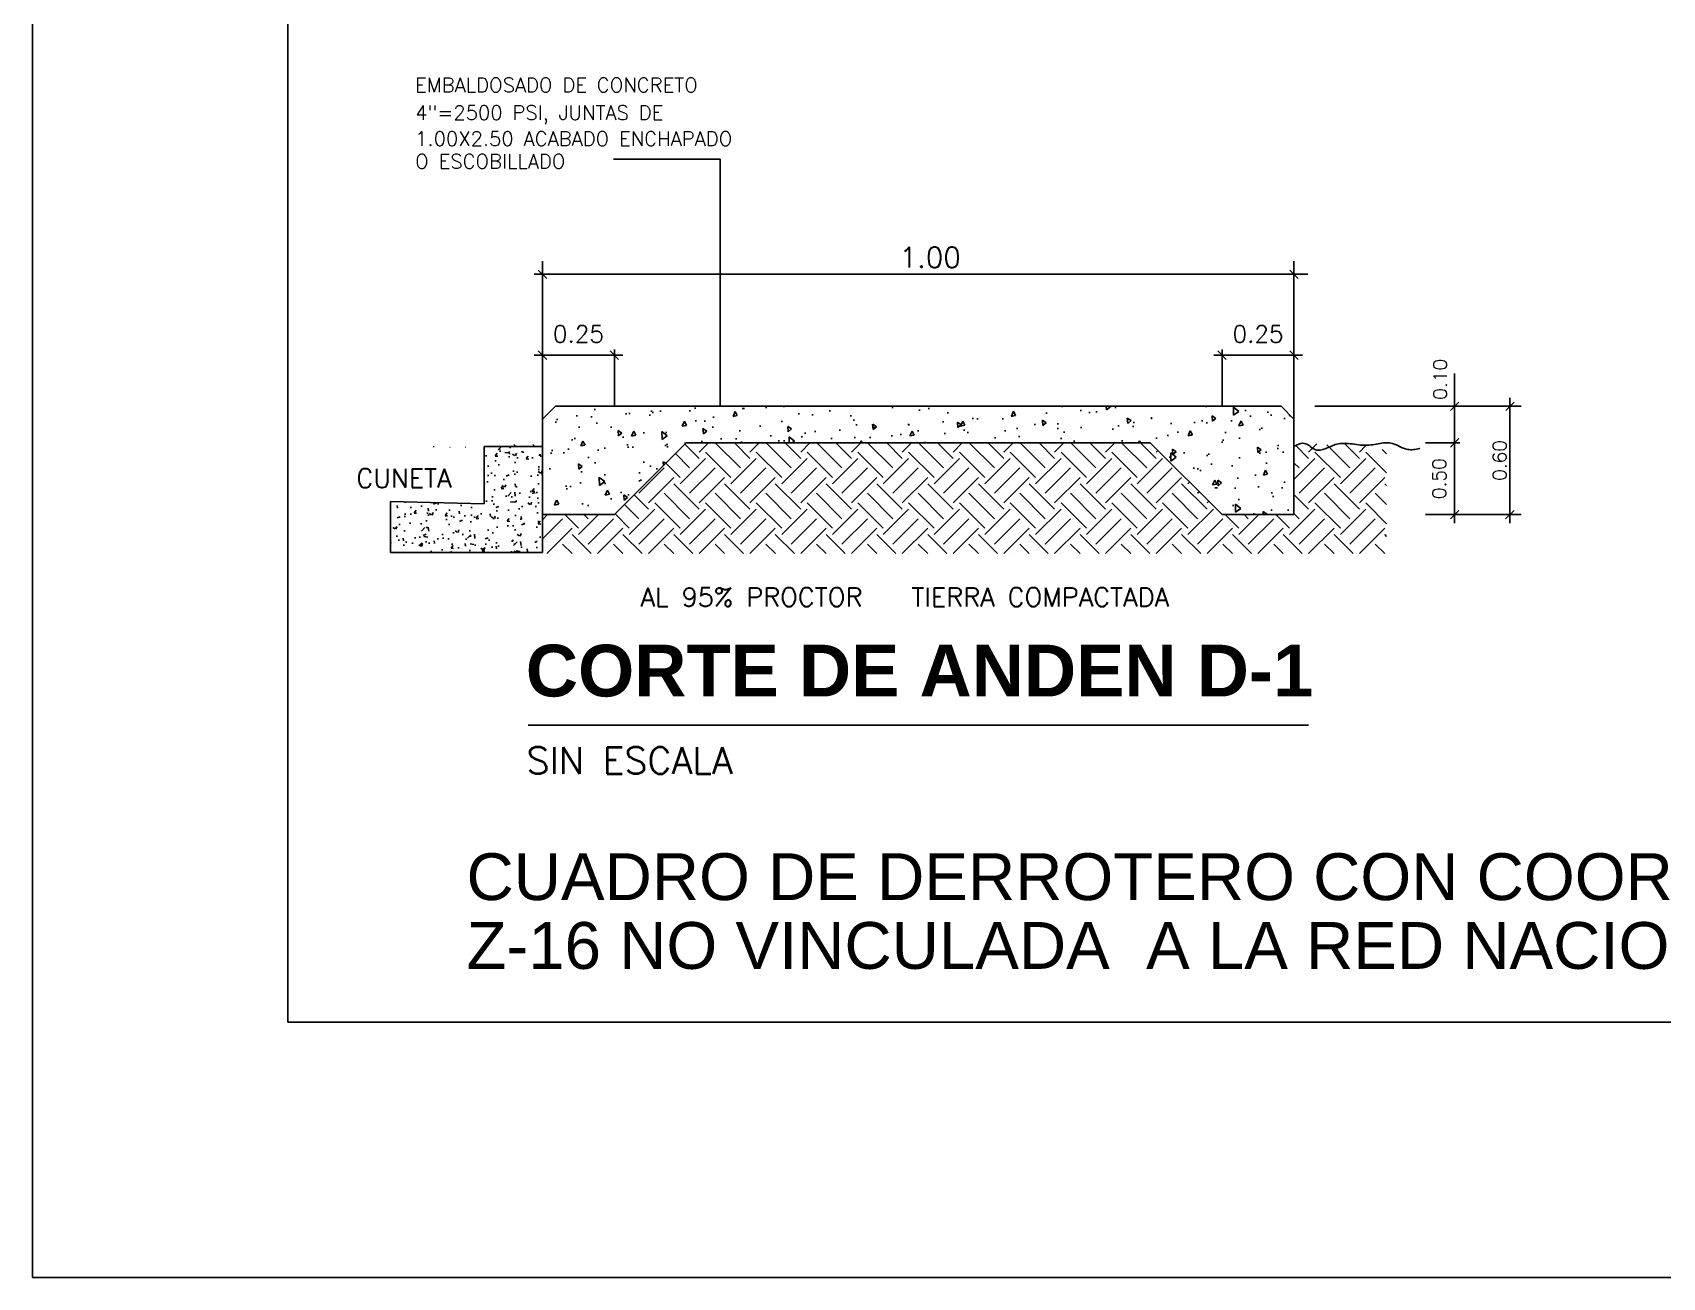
# Model space of a CAD drawing. Header units: millimetres. Extents: x 605064 to 1210630, y 1310999 to 2622410.
# Drawn here: x 605064.3 to 605160.1, y 1310999.4 to 1311072.5 of the extents above; entities that cross this region are included whole.
import ezdxf

# ---------------------------------------------------------------- set-up
doc = ezdxf.new("R2010")
doc.units = ezdxf.units.MM
doc.layers.add('CAJETIN', color=5, linetype='Continuous')
doc.styles.add('ARIALTEXT', font='')
doc.styles.add('PI', font='arial.ttf', dxfattribs={"height": 0.4})
doc.styles.add('ROMANS', font='ROMANS', dxfattribs={"height": 0.2})
doc.styles.get("Standard").update_dxf_attribs({"font": 'arial.ttf'})
doc.styles.get('ARIALTEXT').set_extended_font_data('Arial', bold=True)
doc.dimstyles.get("Standard").update_dxf_attribs({"dimtxt": 0.18, "dimasz": 0.18, "dimexe": 0.18, "dimexo": 0.0625, "dimgap": 0.09, "dimtad": 0, "dimtih": 1, "dimtoh": 1, "dimdec": 4, "dimzin": 0, "dimdsep": 46, "dimtxsty": 'Standard', "dimcen": 0.09, "dimadec": 0, "dimazin": 0, "dimtfac": 1, "dimtdec": 4, "dimtofl": 0, "dimtmove": 0, "dimatfit": 3, "dimfxl": 1, "dimtolj": 1, "dimtzin": 0, "dimarcsym": 0})

# ---------------------------------------------------------------- blocks, each defined once
blk = doc.blocks.new('DEPSA')
at = {"color": 8}
blk.add_line((-1, 0), (0.496, 0), dxfattribs=at)
at = {"color": 4}
blk.add_line((-0.246, -0.248), (0.248, 0.25), dxfattribs=at)

msp = doc.modelspace()

# ---------------------------------------------------------------- hatches: boundary and pattern name
h = msp.add_hatch()
h.set_pattern_fill('AR-CONC', color=6, scale=0.421875, angle=45, style=0)
h.set_pattern_definition([(95, (604312.8739, 1310210.7352), (2.32686, 1.9524674), [0.316406, -3.480469]), (40, (604312.874, 1310210.7352), (-2.6577795, 1.829959), [0.253125, -2.784375]), (145.4514, (604313.0678, 1310210.898), (-0.3309165, 3.782427), [0.268904, -2.957943]), (91.1842, (604312.2773, 1310211.3318), (3.677455, 2.689933), [0.47461, -5.220703]), (141.6356, (604312.5837, 1310211.556), (-0.117699, 5.694096), [0.403356, -4.436914]), (36.1842, (604312.2773, 1310211.332), (-0.117703, 5.694096), [0.379687, -4.176562]), (66, (604312.7247, 1310211.481), (2.9816926, 0.5795823), [0.316406, -3.480469]), (11, (604312.7247, 1310211.481), (-1.437364, 2.8890356), [0.253125, -2.784375]), (116.4514, (604312.9732, 1310211.5293), (1.544331, 3.468617), [0.268904, -2.957943]), (82.5, (604312.8739, 1310210.7352), (-0.9567838, 1.029332), [0, -2.750625, 0, -2.8265625, 0, -2.794922]), (52.5, (604312.8739, 1310210.7352), (-0.3918077, 1.9613367), [0, -1.6115625, 0, -2.6873437, 0, -1.0652344]), (12.5, (604312.2086, 1310210.07), (1.6597329, 1.5251657), [0, -1.0546875, 0, -3.290625, 0, -4.3664062]), (2.5, (604311.9103, 1310209.7716), (1.4410827, 2.0383304), [0, -1.3710937, 0, -2.1853125, 0, -3.1007812])])
h.paths.add_polyline_path([(605137.668, 1311050.549), (605138.425, 1311049.791), (605138.425, 1311044.187), (605134.207, 1311044.187), (605129.988, 1311048.406), (605102.729, 1311048.406), (605098.51, 1311044.187), (605094.291, 1311044.187), (605094.291, 1311049.791), (605095.049, 1311050.549)])
at = {"true_color": 0x000000}
h = msp.add_hatch(dxfattribs=at)
h.set_pattern_fill('AR-CONC', color=18, scale=0.01)
h.set_pattern_definition([(50, (302259.4918, 655455.9095), (1.82184669, -0.1593908554), [0.1905, -2.0955]), (355, (302259.4918, 655455.9095), (-0.3524342142, 1.9105684524), [0.1524, -1.6764058417]), (100.4514447, (302259.6436, 655455.8962), (1.469412471, 1.751177519), [0.161900088, -1.780902446]), (46.1842, (302259.4918, 655456.4175), (2.710790409, -0.420423279), [0.28575, -3.14325]), (96.6355576, (302259.7177, 655456.3824), (2.3740413405, 2.474261246), [0.242850231, -2.671356082]), (351.18415117, (302259.4918, 655456.4175), (2.374041341, 2.474261246), [0.228599671, -2.514597319]), (21, (302259.7458, 655456.2905), (1.5161439127, -1.022651982), [0.1905, -2.0955]), (326, (302259.7458, 655456.2905), (0.6180202835, 1.841879661), [0.1524, -1.6764]), (71.451445, (302259.8722, 655456.2053), (2.134164193, 0.819227689), [0.161900088, -1.780899376]), (37.5, (302259.4918, 655455.9095), (0.0308860325, 0.84555038873), [0, -1.65608, 0, -1.7018, 0, -1.68275]), (7.5, (302259.4918, 655455.9095), (0.6681966251, 1.0018057482), [0, -0.97028, 0, -1.61798, 0, -0.64135]), (327.5, (302258.9254, 655455.9095), (1.3559059517, -0.0572874399), [0, -0.635, 0, -1.9812, 0, -2.6289]), (317.5, (302258.6714, 655455.9095), (1.4812918139, 0.2542649103), [0, -0.8255, 0, -1.31572, 0, -1.8669])])
h.paths.add_polyline_path([(605085.364, 1311044.95), (605085.364, 1311041.971), (605094.291, 1311041.971), (605094.291, 1311048.184), (605090.872, 1311048.184), (605090.872, 1311044.823)])
at = {"true_color": 0x939598}
h = msp.add_hatch(dxfattribs=at)
h.set_pattern_fill('EARTH', color=252, scale=8.4375, angle=45, style=0)
h.set_pattern_definition([(45, (606120.7273, 1310215.5746), (2e-16, 2.9831067), [2.109375, -2.109375]), (45, (606120.168, 1310216.134), (2e-16, 2.9831067), [2.109375, -2.109375]), (45, (606119.6086, 1310216.6933), (2e-16, 2.9831067), [2.109375, -2.109375]), (135, (606119.6086, 1310217.0662), (-2.9831067, 5e-16), [2.109375, -2.109375]), (135, (606120.168, 1310217.6255), (-2.9831067, 5e-16), [2.109375, -2.109375]), (135, (606120.7273, 1310218.1848), (-2.9831067, 5e-16), [2.109375, -2.109375])])
h.paths.add_polyline_path([(605129.988, 1311048.406), (605134.207, 1311044.187), (605138.425, 1311044.187), (605138.425, 1311048.184), (605136.634, 1311048.272), (605136.769, 1311048.27), (605136.888, 1311048.262), (605136.978, 1311048.256), (605137.083, 1311048.25), (605137.164, 1311048.246), (605137.236, 1311048.241), (605137.303, 1311048.242), (605137.364, 1311048.242), (605137.44, 1311048.23), (605137.479, 1311048.223), (605137.57, 1311048.225), (605137.66, 1311048.223), (605137.787, 1311048.211), (605137.991, 1311048.197), (605138.13, 1311048.208), (605138.229, 1311048.19), (605138.32, 1311048.198), (605138.4, 1311048.2), (605138.451, 1311048.198), (605138.489, 1311048.266), (605138.647, 1311048.196), (605138.733, 1311048.232), (605138.82, 1311048.267), (605138.909, 1311048.298), (605139, 1311048.324), (605139.092, 1311048.345), (605139.186, 1311048.36), (605139.282, 1311048.37), (605139.38, 1311048.375), (605139.481, 1311048.375), (605139.584, 1311048.372), (605139.691, 1311048.364), (605139.801, 1311048.353), (605139.914, 1311048.339), (605140.031, 1311048.323), (605140.149, 1311048.306), (605140.269, 1311048.291), (605140.391, 1311048.277), (605140.512, 1311048.266), (605140.633, 1311048.26), (605140.754, 1311048.26), (605140.872, 1311048.266), (605140.989, 1311048.278), (605141.104, 1311048.295), (605141.216, 1311048.314), (605141.326, 1311048.335), (605141.432, 1311048.355), (605141.535, 1311048.374), (605141.635, 1311048.391), (605141.73, 1311048.403), (605141.823, 1311048.41), (605141.912, 1311048.413), (605141.999, 1311048.41), (605142.084, 1311048.403), (605142.169, 1311048.389), (605142.252, 1311048.37), (605142.335, 1311048.345), (605142.419, 1311048.314), (605142.503, 1311048.278), (605142.587, 1311048.239), (605142.671, 1311048.199), (605142.755, 1311048.159), (605142.839, 1311048.12), (605142.923, 1311048.085), (605143.049, 1311048.041), (605143.213, 1311048.007), (605143.379, 1311047.997), (605143.545, 1311048.008), (605143.674, 1311048.03), (605143.759, 1311048.05), (605143.867, 1311048.078), (605143.867, 1311041.896), (605094.291, 1311041.896), (605094.291, 1311048.175), (605087.11, 1311048.143), (605087.203, 1311048.121), (605087.301, 1311048.105), (605087.398, 1311048.102), (605087.498, 1311048.112), (605087.598, 1311048.133), (605087.696, 1311048.159), (605087.786, 1311048.185), (605087.84, 1311048.201), (605087.896, 1311048.216), (605087.954, 1311048.229), (605088.017, 1311048.24), (605088.085, 1311048.247), (605088.16, 1311048.251), (605088.241, 1311048.249), (605088.331, 1311048.242), (605088.43, 1311048.228), (605088.535, 1311048.209), (605088.645, 1311048.185), (605088.756, 1311048.16), (605088.867, 1311048.133), (605088.974, 1311048.107), (605089.074, 1311048.083), (605089.166, 1311048.062), (605089.289, 1311048.037), (605089.413, 1311048.023), (605089.513, 1311048.028), (605089.603, 1311048.051), (605089.683, 1311048.087), (605089.773, 1311048.133), (605089.826, 1311048.16), (605089.884, 1311048.185), (605089.945, 1311048.209), (605090.012, 1311048.228), (605090.085, 1311048.242), (605090.163, 1311048.249), (605090.247, 1311048.251), (605090.334, 1311048.247), (605090.425, 1311048.238), (605090.516, 1311048.226), (605090.609, 1311048.21), (605090.7, 1311048.192), (605090.79, 1311048.173), (605090.876, 1311048.152), (605090.959, 1311048.13), (605091.039, 1311048.109), (605091.115, 1311048.087), (605091.188, 1311048.067), (605091.298, 1311048.036), (605091.414, 1311048.007), (605091.517, 1311047.988), (605091.609, 1311047.983), (605091.694, 1311047.994), (605091.773, 1311048.022), (605091.849, 1311048.066), (605091.923, 1311048.114), (605091.968, 1311048.144), (605092.016, 1311048.173), (605092.066, 1311048.2), (605092.12, 1311048.226), (605092.176, 1311048.247), (605092.236, 1311048.266), (605092.297, 1311048.28), (605092.359, 1311048.291), (605092.422, 1311048.299), (605092.484, 1311048.303), (605092.544, 1311048.303), (605092.602, 1311048.3), (605092.657, 1311048.294), (605092.71, 1311048.284), (605092.76, 1311048.273), (605092.808, 1311048.26), (605092.855, 1311048.246), (605092.932, 1311048.224), (605093.016, 1311048.204), (605093.107, 1311048.192), (605093.2, 1311048.19), (605093.291, 1311048.197), (605093.377, 1311048.213), (605093.456, 1311048.236), (605093.532, 1311048.261), (605093.577, 1311048.276), (605093.623, 1311048.289), (605093.67, 1311048.302), (605093.72, 1311048.313), (605093.773, 1311048.321), (605093.829, 1311048.325), (605093.889, 1311048.324), (605093.955, 1311048.316), (605094.028, 1311048.3), (605094.107, 1311048.273), (605094.195, 1311048.235), (605094.291, 1311048.184), (605094.291, 1311044.187), (605098.51, 1311044.187), (605102.729, 1311048.406)])

# ---------------------------------------------------------------- linework, layer by layer
at = {"color": 8}
for p, q in [((605094.291, 1311049.791), (605094.291, 1311059.072)), ((605138.425, 1311049.791), (605138.425, 1311059.072)), ((605095.291, 1311058.304), (605139.242, 1311058.304)), ((605094.291, 1311049.791), (605094.291, 1311057.236)), ((605138.425, 1311049.791), (605138.425, 1311057.236)), ((605098.51, 1311050.549), (605098.51, 1311053.893)), ((605134.207, 1311050.549), (605134.207, 1311053.893)), ((605095.291, 1311053.554), (605097.51, 1311053.554)), ((605137.425, 1311053.554), (605135.207, 1311053.554)), ((605147.862, 1311052.48), (605147.862, 1311051.045)), ((605139.662, 1311050.549), (605151.362, 1311050.549)), ((605139.662, 1311050.549), (605151.771, 1311050.549)), ((605147.862, 1311049.406), (605147.862, 1311049.549)), ((605151.11, 1311049.549), (605151.11, 1311045.187)), ((605146.162, 1311048.406), (605148.172, 1311048.406)), ((605147.862, 1311047.406), (605147.862, 1311045.187)), ((605146.162, 1311044.187), (605151.771, 1311044.187)), ((605146.162, 1311044.187), (605151.362, 1311044.187))]:
    msp.add_line(p, q, dxfattribs=at)
at = {"color": 7}
for p, q in [((605095.049, 1311050.549), (605094.291, 1311049.791)), ((605137.668, 1311050.549), (605095.049, 1311050.549)), ((605137.668, 1311050.549), (605138.425, 1311049.791)), ((605094.291, 1311048.184), (605094.291, 1311049.791)), ((605138.425, 1311048.184), (605138.425, 1311049.791))]:
    msp.add_line(p, q, dxfattribs=at)
for p, q in [((605094.291, 1311048.184), (605090.872, 1311048.184)), ((605090.872, 1311048.184), (605090.872, 1311044.823)), ((605094.291, 1311048.184), (605094.291, 1311041.971)), ((605090.872, 1311044.823), (605085.364, 1311044.95)), ((605085.364, 1311044.95), (605085.364, 1311041.971)), ((605094.291, 1311041.971), (605085.364, 1311041.971))]:
    msp.add_line(p, q)
at = {"color": 3}
for p, q in [((605094.291, 1311044.187), (605094.291, 1311048.184)), ((605102.729, 1311048.406), (605098.51, 1311044.187)), ((605129.988, 1311048.406), (605102.729, 1311048.406)), ((605129.988, 1311048.406), (605134.207, 1311044.187)), ((605138.425, 1311044.187), (605138.425, 1311048.184)), ((605098.51, 1311044.187), (605094.291, 1311044.187)), ((605138.425, 1311044.187), (605134.207, 1311044.187))]:
    msp.add_line(p, q, dxfattribs=at)
at = {"color": 1}
msp.add_line((605093.442, 1311031.828), (605139.275, 1311031.828), dxfattribs=at)
msp.add_lwpolyline([(605064.34, 1310999.381), (605483.44, 1310999.381), (605483.44, 1311323.231), (605064.34, 1311323.231)], close=True)
at = {"color": 4}
msp.add_lwpolyline([(605138.425, 1311048.184), (605138.58, 1311048.272), (605138.716, 1311048.331), (605138.835, 1311048.365), (605138.939, 1311048.377), (605139.03, 1311048.37), (605139.111, 1311048.35), (605139.183, 1311048.319), (605139.249, 1311048.282), (605139.311, 1311048.242), (605139.37, 1311048.2), (605139.426, 1311048.158), (605139.481, 1311048.117), (605139.535, 1311048.079), (605139.59, 1311048.044), (605139.646, 1311048.015), (605139.704, 1311047.993), (605139.766, 1311047.978), (605139.83, 1311047.97), (605139.897, 1311047.97), (605139.967, 1311047.975), (605140.039, 1311047.987), (605140.113, 1311048.005), (605140.189, 1311048.028), (605140.267, 1311048.056), (605140.346, 1311048.087), (605140.427, 1311048.122), (605140.51, 1311048.159), (605140.594, 1311048.196), (605140.68, 1311048.232), (605140.767, 1311048.267), (605140.856, 1311048.298), (605140.946, 1311048.324), (605141.038, 1311048.345), (605141.132, 1311048.36), (605141.228, 1311048.37), (605141.327, 1311048.375), (605141.427, 1311048.375), (605141.531, 1311048.372), (605141.638, 1311048.364), (605141.748, 1311048.353), (605141.861, 1311048.339), (605141.977, 1311048.323), (605142.096, 1311048.306), (605142.216, 1311048.291), (605142.337, 1311048.277), (605142.459, 1311048.266), (605142.58, 1311048.26), (605142.7, 1311048.26), (605142.819, 1311048.266), (605142.936, 1311048.278), (605143.05, 1311048.295), (605143.163, 1311048.314), (605143.272, 1311048.335), (605143.379, 1311048.355), (605143.482, 1311048.374), (605143.581, 1311048.391), (605143.677, 1311048.403), (605143.769, 1311048.41), (605143.859, 1311048.413), (605143.946, 1311048.41), (605144.031, 1311048.403), (605144.115, 1311048.389), (605144.199, 1311048.37), (605144.282, 1311048.345), (605144.366, 1311048.314), (605144.449, 1311048.278), (605144.533, 1311048.239), (605144.618, 1311048.199), (605144.702, 1311048.159), (605144.786, 1311048.12), (605144.87, 1311048.085), (605144.953, 1311048.056), (605145.036, 1311048.032), (605145.119, 1311048.015), (605145.202, 1311048.004), (605145.285, 1311047.999), (605145.368, 1311047.999), (605145.452, 1311048.005), (605145.536, 1311048.015), (605145.62, 1311048.03), (605145.706, 1311048.05), (605145.792, 1311048.072), (605145.814, 1311048.079)], dxfattribs=at)
at = {"layer": 'CAJETIN'}
for p, q in [((605079.34, 1311308.231), (605079.34, 1311014.381)), ((605079.34, 1311014.381), (605468.44, 1311014.381))]:
    msp.add_line(p, q, dxfattribs=at)

# ---------------------------------------------------------------- block references
at = {"color": 8, "xscale": -1}
for p in [(605094.291, 1311058.304), (605094.291, 1311053.554), (605134.207, 1311053.554)]:
    msp.add_blockref('DEPSA', p, dxfattribs=at)
for p, rotation in [((605138.425, 1311058.304), 180), ((605138.425, 1311053.554), 180), ((605147.862, 1311050.549), 270), ((605151.11, 1311050.549), 270), ((605147.862, 1311048.406), 90), ((605147.862, 1311048.406), 270), ((605147.862, 1311044.187), 90), ((605151.11, 1311044.187), 90)]:
    msp.add_blockref('DEPSA', p, dxfattribs=dict(at, rotation=rotation))
at = {"xscale": -1, "rotation": 180}
msp.add_blockref('DEPSA', (605098.51, 1311053.554), dxfattribs=at)

# ---------------------------------------------------------------- texts
for s, height, style, p in [('EMBALDOSADO DE CONCRETO', 0.84375, 'ROMANS', (605086.811, 1311069.002)), ('4"=2500 PSI, JUNTAS DE', 0.84375, 'ROMANS', (605086.811, 1311067.383)), ('1.00X2.50 ACABADO ENCHAPADO', 0.84375, 'ROMANS', (605086.811, 1311065.844)), ('O ESCOBILLADO', 0.84375, 'ROMANS', (605086.811, 1311064.519)), ('CUNETA', 1.1065, 'ROMANS', (605083.354, 1311045.777)), ('AL 95% PROCTOR', 1.10655, 'ROMANS', (605100.042, 1311038.79)), ('TIERRA COMPACTADA', 1.10655, 'ROMANS', (605115.963, 1311038.79)), ('CUADRO DE DERROTERO CON COORDENADAS UTM, WGS84,', 2.75, 'PI', (605089.826, 1311021.545)), ('Z-16 NO VINCULADA  A LA RED NACIONAL DE GEODESIA', 2.75, 'PI', (605089.826, 1311017.505))]:
    msp.add_text(s, height=height, dxfattribs=dict(style=style)).set_placement(p)
at = {"color": 1, "style": 'ROMANS'}
msp.add_text('SIN ESCALA', height=1.5787, dxfattribs=at).set_placement((605093.346, 1311028.955))
at = {"attachment_point": 5, "style": 'ROMANS'}
for s, insert, char_height in [('\\A1;1.00', (605117.061, 1311059.296), 1.2), ('\\A1;0.25', (605096.401, 1311054.799), 1), ('\\A1;0.25', (605136.316, 1311054.799), 1)]:
    msp.add_mtext(s, dxfattribs=dict(at, insert=insert, char_height=char_height))
at = {"char_height": 0.8, "attachment_point": 5, "rotation": 90, "style": 'ROMANS'}
for s, insert in [('\\A1;0.10', (605147.014, 1311052.135)), ('\\A1;0.60', (605150.506, 1311047.368)), ('\\A1;0.50', (605146.957, 1311046.297))]:
    msp.add_mtext(s, dxfattribs=dict(at, insert=insert))
at = {"color": 3, "insert": (605093.309, 1311036.546), "char_height": 3.04054, "attachment_point": 1, "style": 'ARIALTEXT'}
msp.add_mtext('CORTE DE ANDEN D-1', dxfattribs=at)

# ---------------------------------------------------------------- leaders
at = {"color": 8}
msp.add_leader([(605104.718, 1311050.611), (605104.718, 1311065.063), (605098.468, 1311065.063)], dimstyle='Standard', dxfattribs=at)

doc.saveas('drawing.dxf')
